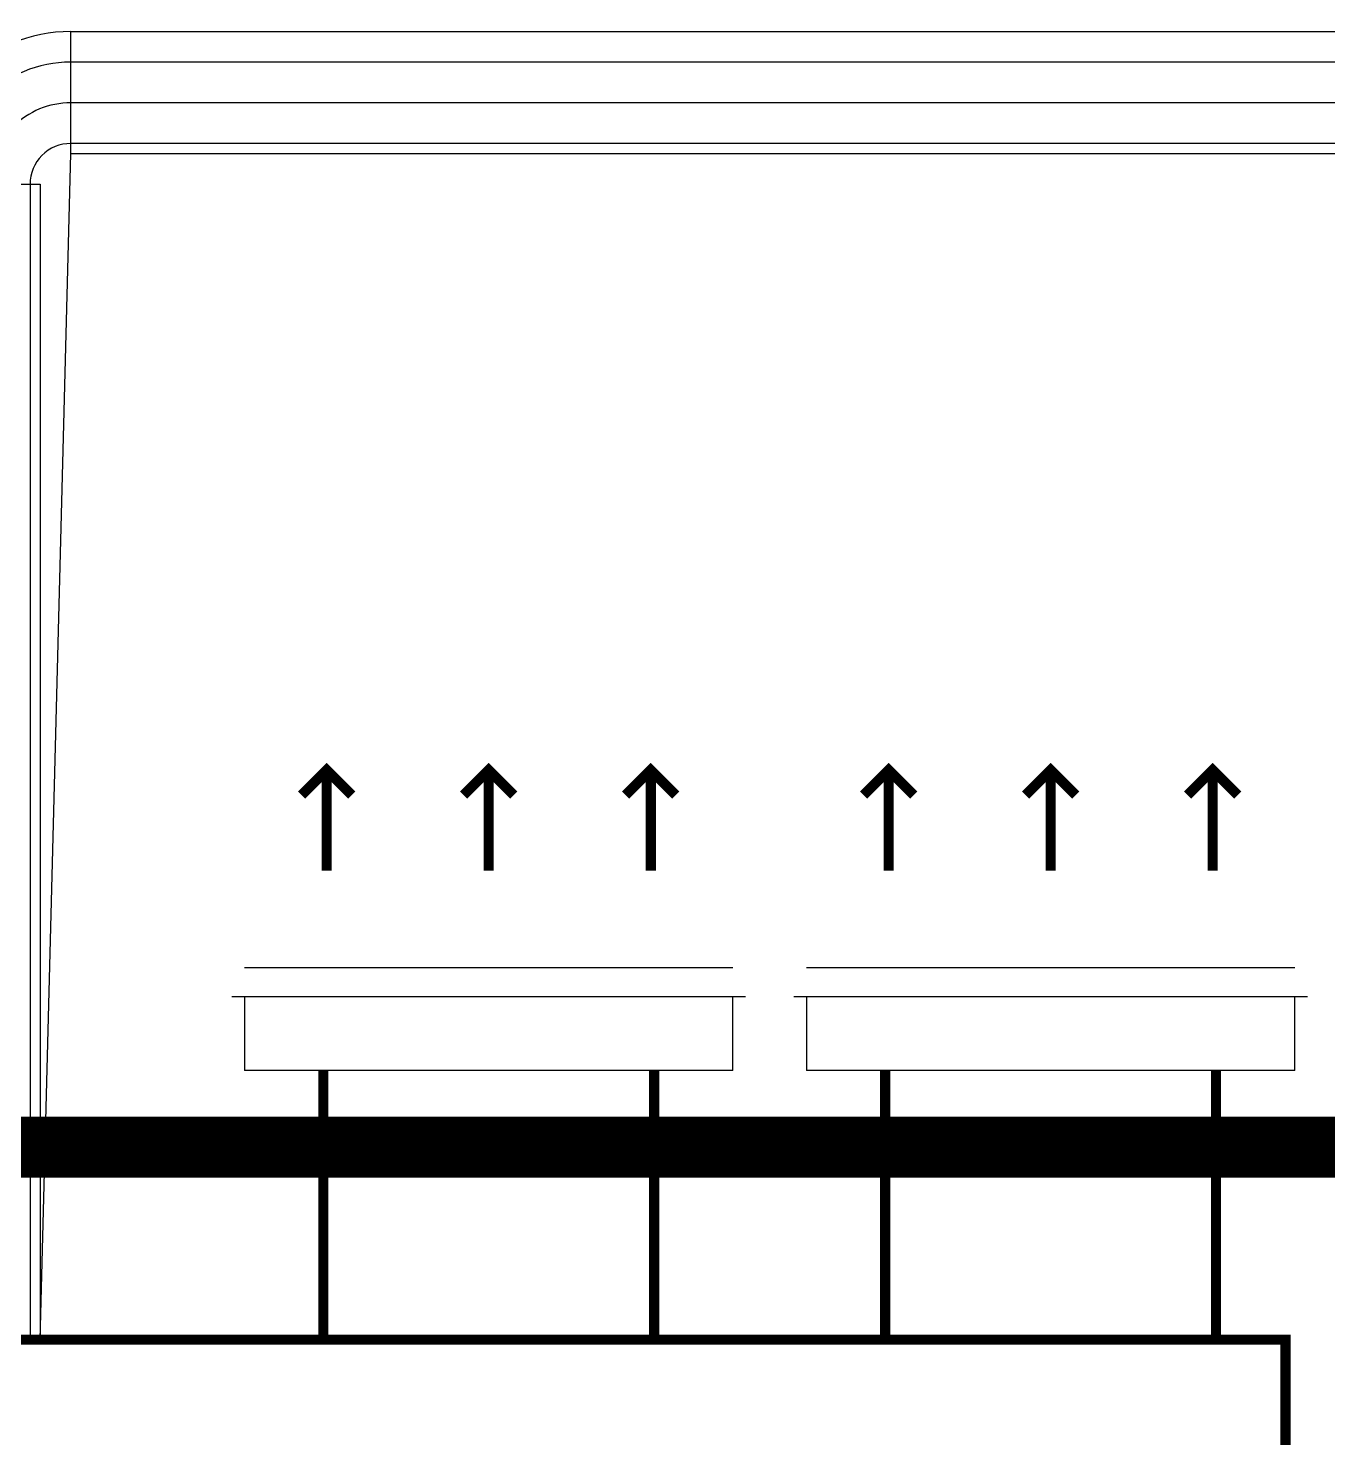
# Model space of a CAD drawing. Extents: x 1264 to 8183, y -10806 to -8316.
# Drawn here: x 3593.3 to 3848.8, y -9810.1 to -9533 of the extents above; entities that cross this region are included whole.
import ezdxf

# ---------------------------------------------------------------- set-up
doc = ezdxf.new("R2010")
doc.units = 0
doc.header["$LTSCALE"] = 200
doc.header["$MEASUREMENT"] = 0
doc.layers.get('0').update_dxf_attribs({"linetype": 'CONTINUOUS'})
for name, color, linetype in [('DUCT TEXT', 3, 'CONTINUOUS'), ('Durkeesox', 170, 'CONTINUOUS'), ('Equipments', 1, 'CONTINUOUS'), ('Smc_SaDuct', 3, 'CONTINUOUS'), ('Smc_Units', 1, 'CONTINUOUS')]:
    doc.layers.add(name, color=color, linetype=linetype)

# ---------------------------------------------------------------- blocks, each defined once
blk = doc.blocks.new('LOWER')
at = {"color": 1}
for p, q in [((-24, 10.12), (24, 10.12)), ((-24, 7.25), (24, 7.25)), ((24, 0), (-24, 0))]:
    blk.add_line(p, q, dxfattribs=at)
at = {"color": 4, "lineweight": -3, "const_width": 1}
for points in [[(-18.4, 27.06), (-15.93, 29.53), (-13.46, 27.06)], [(-15.93, 29.53), (-15.93, 19.62)], [(-2.47, 27.06), (0, 29.53), (2.47, 27.06)], [(0, 29.53), (0, 19.62)], [(13.46, 27.06), (15.93, 29.53), (18.4, 27.06)], [(15.93, 29.53), (15.93, 19.62)]]:
    blk.add_lwpolyline(points, dxfattribs=at)
at = {"color": 1}
for points in [[(-25.25, 7.25), (-24, 7.25), (-24, 0)], [(24, 0), (24, 7.25), (25.25, 7.25)]]:
    blk.add_lwpolyline(points, dxfattribs=at)

msp = doc.modelspace()

# ---------------------------------------------------------------- linework, layer by layer
at = {"layer": 'DUCT TEXT', "color": 253, "lineweight": -3, "const_width": 12}
msp.add_lwpolyline([(1271.18, -9752.95), (5287.08, -9752.95)], dxfattribs=at)
at = {"layer": 'Durkeesox', "lineweight": -3, "ltscale": 5}
msp.add_line((3601.69, -9557.68), (4539.96, -9557.68), dxfattribs=at)
msp.add_lwpolyline([(3601.69, -9557.68), (3601.69, -9533.68, 0.414214), (3571.69, -9563.68), (3595.69, -9563.68), (3595.69, -9790.82)], format="xyb", close=True, dxfattribs=at)
msp.add_rational_spline([(3601.69, -9533.68), (4070.82, -9533.68), (4539.96, -9533.68), (4539.96, -9545.68), (4539.96, -9557.68), (4551.96, -9557.68), (4551.96, -9545.68), (4551.96, -9533.68), (4539.96, -9533.68)], [1, 1, 1, 1, 1, 0.707106781187, 1, 0.707106781187, 1], degree=2, knots=[0, 0, 0, 1, 1, 2, 2, 3.570796, 3.570796, 5.141593, 5.141593, 5.141593], dxfattribs=at)
at = {"layer": 'Smc_SaDuct', "lineweight": -3, "ltscale": 5, "const_width": 2}
for points in [[(3651.35, -9737.89), (3651.35, -9790.82)], [(3716.39, -9737.89), (3716.39, -9790.82)], [(3761.83, -9737.89), (3761.83, -9790.82)], [(3826.87, -9737.89), (3826.87, -9790.82)]]:
    msp.add_lwpolyline(points, dxfattribs=at)
msp.add_lwpolyline([(3434.49, -9790.82), (3840.51, -9790.82), (3840.51, -9856.82), (3434.49, -9856.82)], close=True, dxfattribs=at)
at = {"layer": 'Smc_Units', "color": 253, "lineweight": -3}
for points in [[(4539.96, -9539.68), (3601.69, -9539.68, 0.414214), (3577.69, -9563.68), (3577.69, -9790.82)], [(4539.96, -9547.68), (3601.69, -9547.68, 0.414214), (3585.69, -9563.68), (3585.69, -9790.82)], [(4539.96, -9555.68), (3601.69, -9555.68, 0.414214), (3593.69, -9563.68), (3593.69, -9790.82)]]:
    msp.add_lwpolyline(points, format="xyb", dxfattribs=at)

# ---------------------------------------------------------------- block references
at = {"layer": 'Equipments', "lineweight": -3, "xscale": 2, "yscale": 2, "zscale": 2}
for p in [(3683.87, -9737.89), (3794.35, -9737.89)]:
    msp.add_blockref('LOWER', p, dxfattribs=at)

doc.saveas('drawing.dxf')
